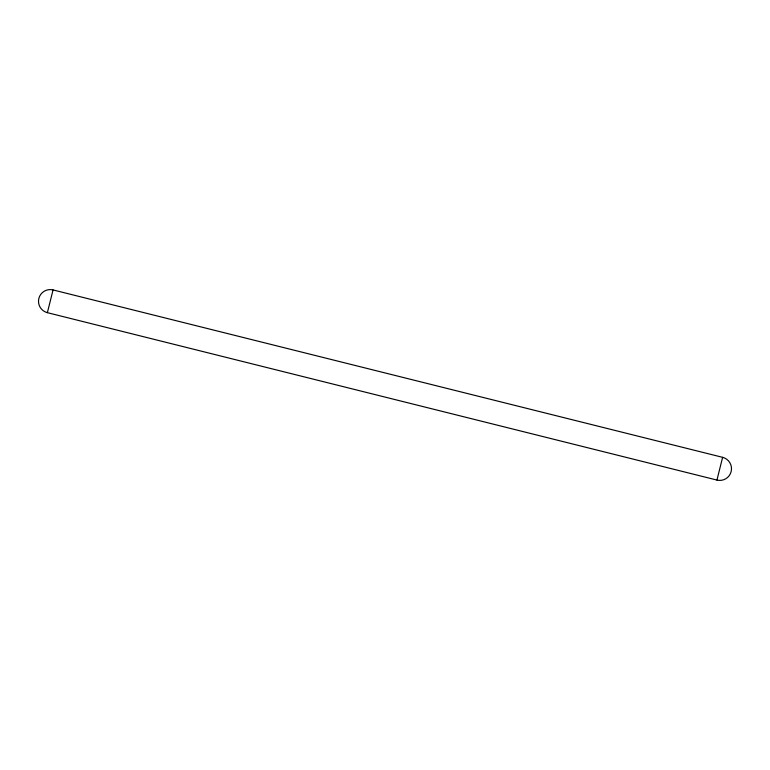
<?xml version="1.0" encoding="UTF-8"?>
<svg xmlns="http://www.w3.org/2000/svg" width="770" height="770" viewBox="0 0 770 770"><rect width="100%" height="100%" fill="white"/><g stroke="black" fill="none" stroke-linecap="round" stroke-linejoin="round"><path stroke-width="1.16" d="M47.374 312.668L53.053 289.934L722.626 457.332A11.714 11.714 0 0 1 731.154 471.538A11.714 11.714 0 0 1 716.947 480.066L47.374 312.668A11.714 11.714 0 0 1 38.846 298.462A11.714 11.714 0 0 1 53.053 289.934M716.947 480.066L722.626 457.332"/></g></svg>
